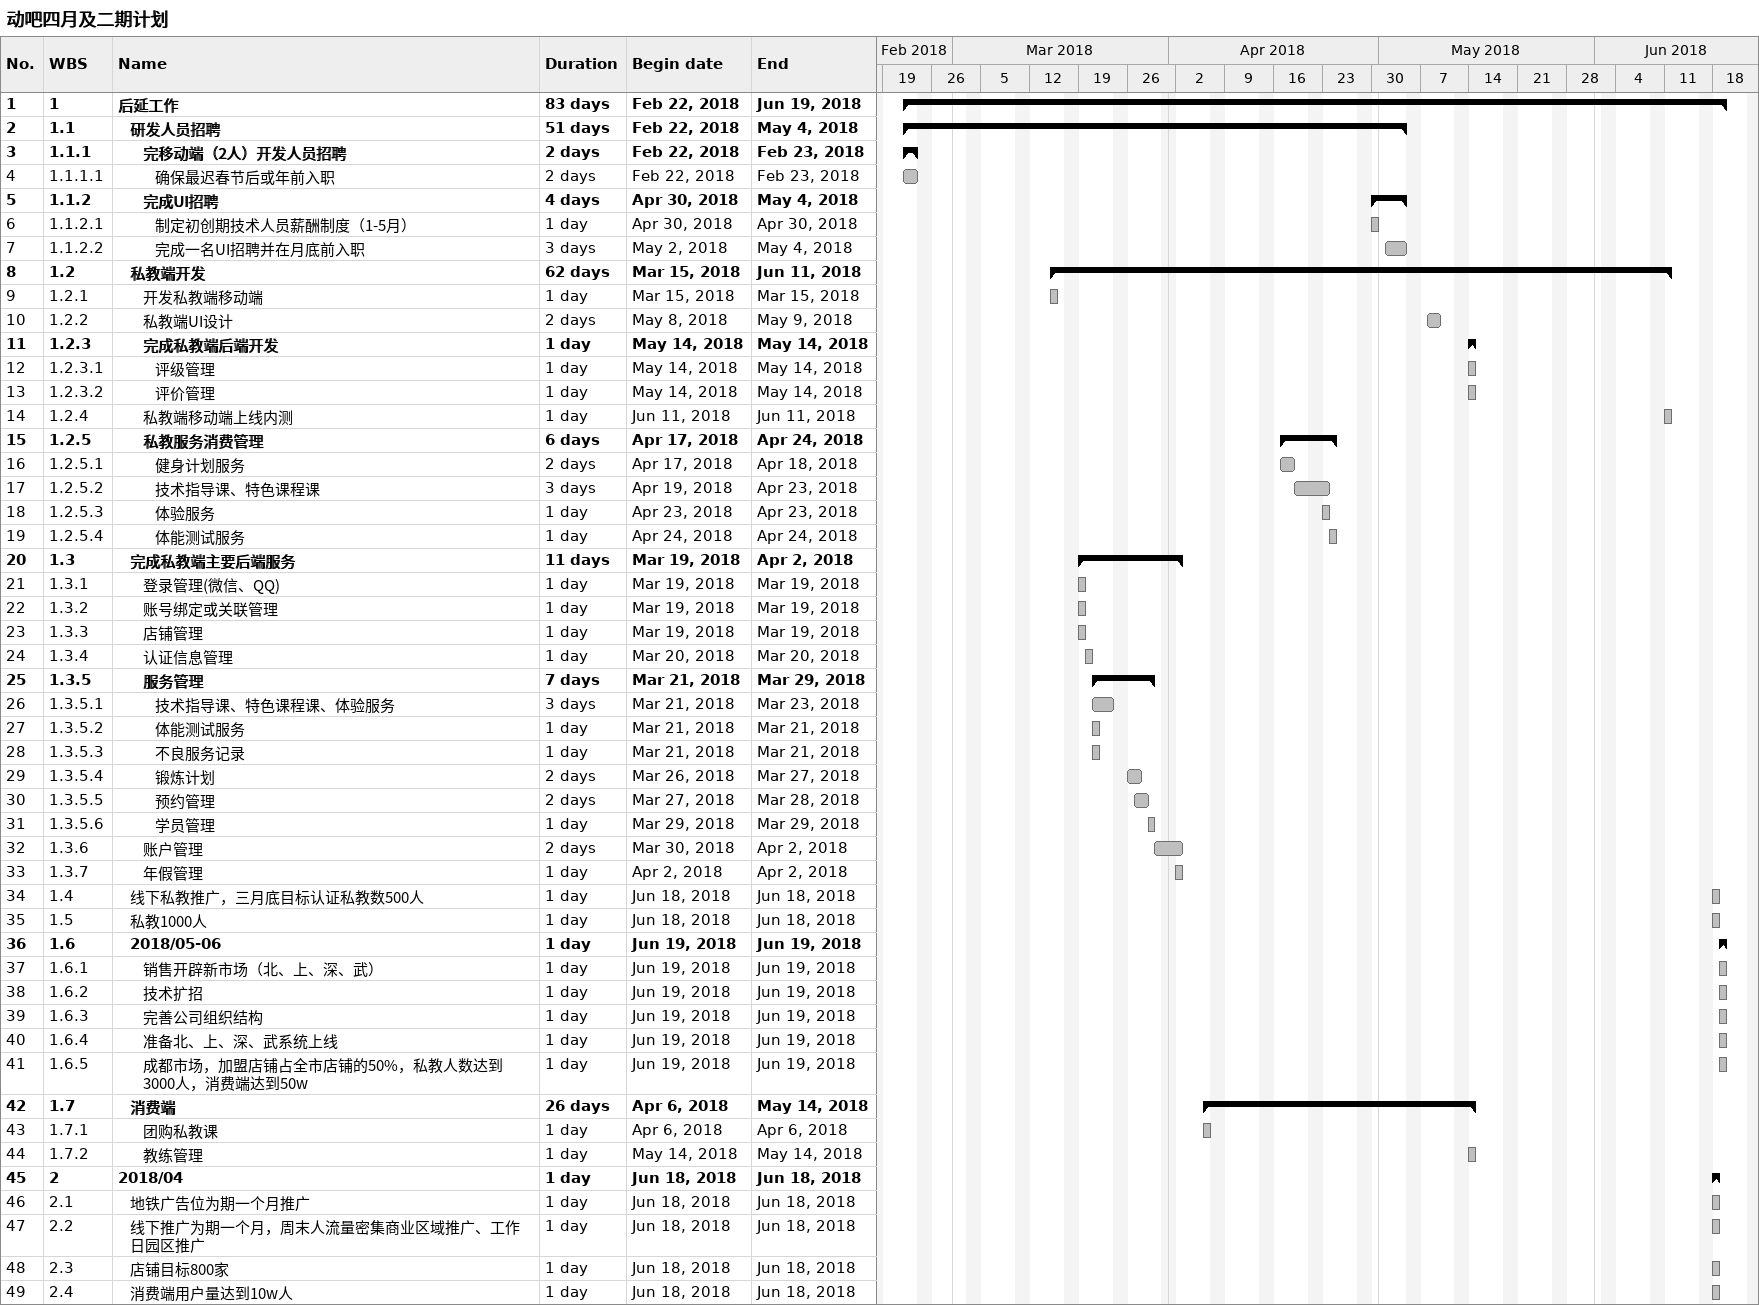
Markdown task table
动吧四月及二期计划

| ID | WBS | Task | Duration | Start | Finish |
|---|---|---|---|---|---|
| 1 | 1 | **后延工作** | 83d | 2018-02-22 | 2018-06-19 |
| 2 | 1.1 | **研发人员招聘** | 51d | 2018-02-22 | 2018-05-04 |
| 3 | 1.1.1 | **完移动端（2人）开发人员招聘** | 2d | 2018-02-22 | 2018-02-23 |
| 4 | 1.1.1.1 | 确保最迟春节后或年前入职 | 2d | 2018-02-22 | 2018-02-23 |
| 5 | 1.1.2 | **完成UI招聘** | 4d | 2018-04-30 | 2018-05-04 |
| 6 | 1.1.2.1 | 制定初创期技术人员薪酬制度（1-5月） | 1d | 2018-04-30 | 2018-04-30 |
| 7 | 1.1.2.2 | 完成一名UI招聘并在月底前入职 | 3d | 2018-05-02 | 2018-05-04 |
| 8 | 1.2 | **私教端开发** | 62d | 2018-03-15 | 2018-06-11 |
| 9 | 1.2.1 | 开发私教端移动端 | 1d | 2018-03-15 | 2018-03-15 |
| 10 | 1.2.2 | 私教端UI设计 | 2d | 2018-05-08 | 2018-05-09 |
| 11 | 1.2.3 | **完成私教端后端开发** | 1d | 2018-05-14 | 2018-05-14 |
| 12 | 1.2.3.1 | 评级管理 | 1d | 2018-05-14 | 2018-05-14 |
| 13 | 1.2.3.2 | 评价管理 | 1d | 2018-05-14 | 2018-05-14 |
| 14 | 1.2.4 | 私教端移动端上线内测 | 1d | 2018-06-11 | 2018-06-11 |
| 15 | 1.2.5 | **私教服务消费管理** | 6d | 2018-04-17 | 2018-04-24 |
| 16 | 1.2.5.1 | 健身计划服务 | 2d | 2018-04-17 | 2018-04-18 |
| 17 | 1.2.5.2 | 技术指导课、特色课程课 | 3d | 2018-04-19 | 2018-04-23 |
| 18 | 1.2.5.3 | 体验服务 | 1d | 2018-04-23 | 2018-04-23 |
| 19 | 1.2.5.4 | 体能测试服务 | 1d | 2018-04-24 | 2018-04-24 |
| 20 | 1.3 | **完成私教端主要后端服务** | 11d | 2018-03-19 | 2018-04-02 |
| 21 | 1.3.1 | 登录管理(微信、QQ) | 1d | 2018-03-19 | 2018-03-19 |
| 22 | 1.3.2 | 账号绑定或关联管理 | 1d | 2018-03-19 | 2018-03-19 |
| 23 | 1.3.3 | 店铺管理 | 1d | 2018-03-19 | 2018-03-19 |
| 24 | 1.3.4 | 认证信息管理 | 1d | 2018-03-20 | 2018-03-20 |
| 25 | 1.3.5 | **服务管理** | 7d | 2018-03-21 | 2018-03-29 |
| 26 | 1.3.5.1 | 技术指导课、特色课程课、体验服务 | 3d | 2018-03-21 | 2018-03-23 |
| 27 | 1.3.5.2 | 体能测试服务 | 1d | 2018-03-21 | 2018-03-21 |
| 28 | 1.3.5.3 | 不良服务记录 | 1d | 2018-03-21 | 2018-03-21 |
| 29 | 1.3.5.4 | 锻炼计划 | 2d | 2018-03-26 | 2018-03-27 |
| 30 | 1.3.5.5 | 预约管理 | 2d | 2018-03-27 | 2018-03-28 |
| 31 | 1.3.5.6 | 学员管理 | 1d | 2018-03-29 | 2018-03-29 |
| 32 | 1.3.6 | 账户管理 | 2d | 2018-03-30 | 2018-04-02 |
| 33 | 1.3.7 | 年假管理 | 1d | 2018-04-02 | 2018-04-02 |
| 34 | 1.4 | 线下私教推广，三月底目标认证私教数500人 | 1d | 2018-06-18 | 2018-06-18 |
| 35 | 1.5 | 私教1000人 | 1d | 2018-06-18 | 2018-06-18 |
| 36 | 1.6 | **2018/05-06** | 1d | 2018-06-19 | 2018-06-19 |
| 37 | 1.6.1 | 销售开辟新市场（北、上、深、武） | 1d | 2018-06-19 | 2018-06-19 |
| 38 | 1.6.2 | 技术扩招 | 1d | 2018-06-19 | 2018-06-19 |
| 39 | 1.6.3 | 完善公司组织结构 | 1d | 2018-06-19 | 2018-06-19 |
| 40 | 1.6.4 | 准备北、上、深、武系统上线 | 1d | 2018-06-19 | 2018-06-19 |
| 41 | 1.6.5 | 成都市场，加盟店铺占全市店铺的50%，私教人数达到3000人，消费端达到50w | 1d | 2018-06-19 | 2018-06-19 |
| 42 | 1.7 | **消费端** | 26d | 2018-04-06 | 2018-05-14 |
| 43 | 1.7.1 | 团购私教课 | 1d | 2018-04-06 | 2018-04-06 |
| 44 | 1.7.2 | 教练管理 | 1d | 2018-05-14 | 2018-05-14 |
| 45 | 2 | **2018/04** | 1d | 2018-06-18 | 2018-06-18 |
| 46 | 2.1 | 地铁广告位为期一个月推广 | 1d | 2018-06-18 | 2018-06-18 |
| 47 | 2.2 | 线下推广为期一个月，周末人流量密集商业区域推广、工作日园区推广 | 1d | 2018-06-18 | 2018-06-18 |
| 48 | 2.3 | 店铺目标800家 | 1d | 2018-06-18 | 2018-06-18 |
| 49 | 2.4 | 消费端用户量达到10w人 | 1d | 2018-06-18 | 2018-06-18 |
